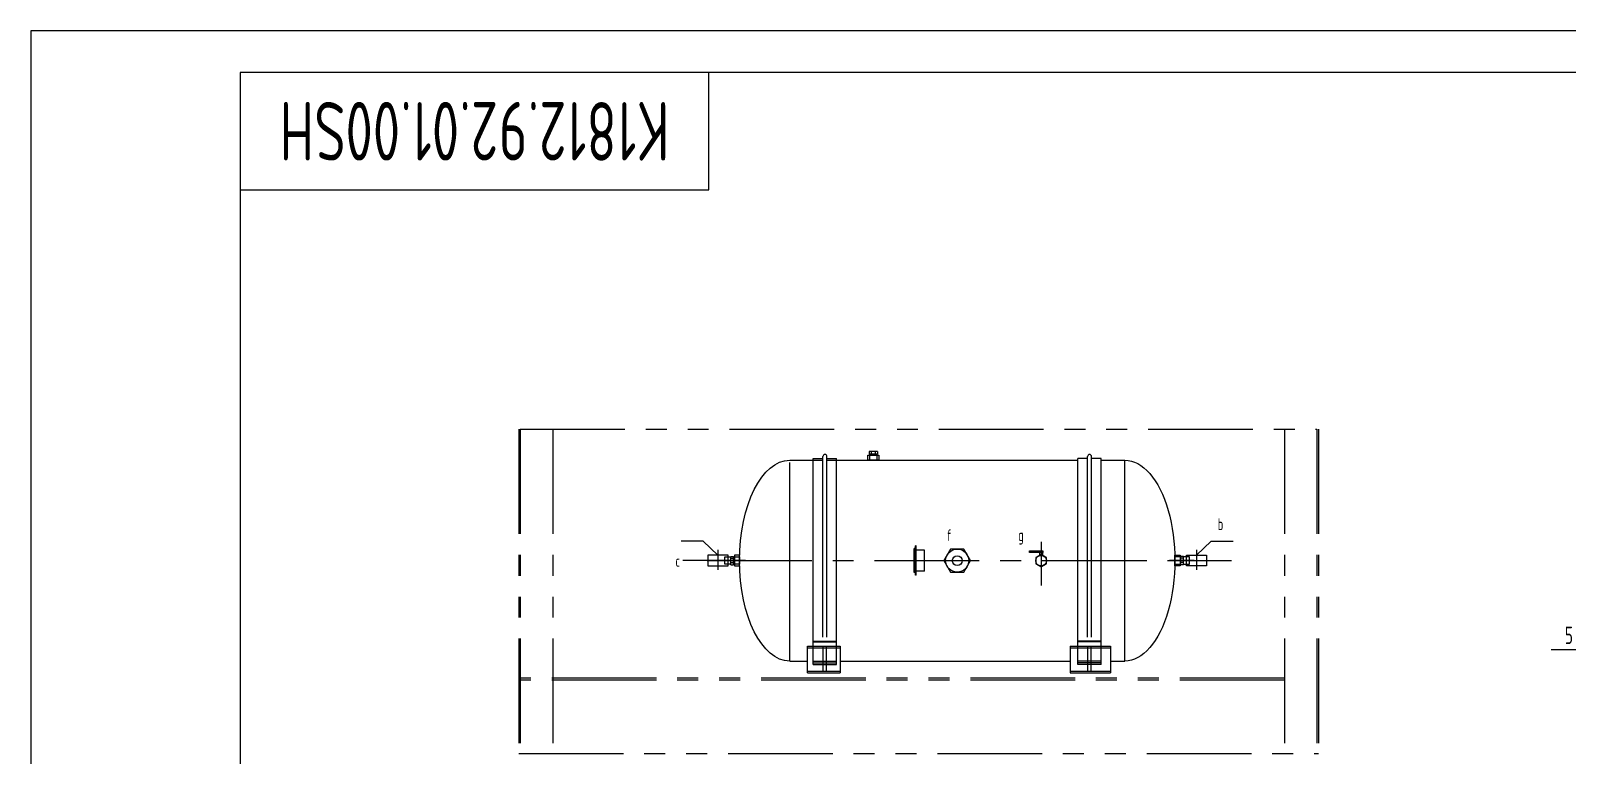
# Model space of a CAD drawing. Header units: millimetres. Extents: x 87 to 10592, y 0 to 7425.
# Drawn here: x 87 to 4675, y 5261 to 7425 of the extents above; entities that cross this region are included whole.
import ezdxf
from ezdxf.enums import TextEntityAlignment as Align

# ---------------------------------------------------------------- set-up
doc = ezdxf.new("R2010")
doc.units = ezdxf.units.MM
doc.header["$LTSCALE"] = 250
for name, pattern in [('F', [0.75, 0.5, -0.25]), ('G', [2, 1.25, -0.25, 0.25, -0.25]), ('K', [2.5, 1.25, -0.25, 0.25, -0.25, 0.25, -0.25])]:
    doc.linetypes.add(name, pattern=pattern)
for name, color, linetype in [('01', 7, 'Continuous'), ('02', 1, 'Continuous'), ('04', 2, 'F'), ('05', 4, 'G'), ('07', 6, 'K'), ('11', 3, 'Continuous'), ('13', 3, 'Continuous')]:
    doc.layers.add(name, color=color, linetype=linetype)
doc.styles.get("Standard").update_dxf_attribs({"font": 'isocp', "width": 0.707, "bigfont": 'intecad.shx'})

# ---------------------------------------------------------------- blocks, each defined once
blk = doc.blocks.new('*U110', base_point=(5214.1, 6472.2))
at = {"layer": '01'}
blk.add_line((4889.3, 6519.8), (4889.3, 6444.8), dxfattribs=at)
for points in [[(4746.8, 6519.8), (4821.8, 6444.8), (4746.8, 6444.8)], [(4746.8, 6369.8), (4821.8, 6444.8), (4746.8, 6444.8)]]:
    blk.add_lwpolyline(points, close=True, dxfattribs=at)
blk.add_solid([(4889.3, 6519.8), (4889.3, 6572.3), (4814.3, 6519.8), (4889.3, 6519.8)], dxfattribs=at)
at = {"layer": '02'}
blk.add_lwpolyline([(5214.1, 6472.2, 0, 12, 0), (5231.3, 6422.5, 12, 12, 0)], format="xyseb", dxfattribs=at)
blk.add_lwpolyline([(5231.3, 6422.5), (5256.4, 6350), (4889.3, 6444.8), (4626.8, 6444.8)], dxfattribs=at)
at = {"layer": '13', "width": 0.707}
blk.add_text('5', height=52.5, dxfattribs=at).set_placement((4667.3, 6462))
blk = doc.blocks.new('*U126', base_point=(251.96, 168.31))
at = {"layer": '01'}
for p, q in [((251.96, 168.31), (251.96, 182.31)), ((195.96, 168.31), (251.96, 168.31))]:
    blk.add_line(p, q, dxfattribs=at)
blk = doc.blocks.new('*U127')
at = {"layer": '04'}
blk.add_blockref('*U126', (0, 0), dxfattribs=at)
blk = doc.blocks.new('*U128')
at = {"layer": '01'}
for points in [[(415, 292), (25, 292)], [(25, 292), (25, 5)]]:
    blk.add_lwpolyline(points, dxfattribs=at)
at = {"layer": '02'}
for points in [[(420, 297), (0, 297)], [(0, 297), (0, 0)]]:
    blk.add_lwpolyline(points, dxfattribs=at)

msp = doc.modelspace()

# ---------------------------------------------------------------- linework, layer by layer
at = {"layer": '01', "color": 7, "linetype": 'Continuous'}
for p, q in [((2423.081, 6147.686), (2452.081, 6147.686)), ((2423.081, 5592.691), (2423.081, 6147.686)), ((2452.081, 5613.879), (2452.081, 6153.686)), ((2464.081, 5613.879), (2464.081, 6153.686)), ((2464.081, 6147.686), (2493.081, 6147.686)), ((2493.081, 5592.691), (2493.081, 6147.686)), ((2615.36, 6168.686), (2589.957, 6168.686)), ((2589.957, 6168.686), (2589.957, 6160.686)), ((2615.36, 6160.686), (2589.957, 6160.686)), ((2595.74, 6168.686), (2595.74, 6160.686)), ((2608.409, 6168.686), (2608.409, 6160.686)), ((2615.36, 6168.686), (2615.36, 6160.686)), ((3242.081, 6147.686), (3213.081, 6147.686)), ((3213.081, 5592.691), (3213.081, 6147.686)), ((3242.081, 5613.879), (3242.081, 6153.686)), ((3254.081, 5613.879), (3254.081, 6153.686)), ((3283.081, 6147.686), (3254.081, 6147.686)), ((3283.081, 5592.691), (3283.081, 6147.686)), ((2353.081, 6142.686), (2452.081, 6142.686)), ((2353.081, 5542.686), (2353.081, 6135.337)), ((2464.081, 6142.686), (3213.081, 6142.686)), ((3283.081, 6142.686), (3353.081, 6142.686)), ((3353.081, 5542.686), (3353.081, 6142.686)), ((2094.776, 5900.686), (2028.732, 5900.686)), ((2138.732, 5858.686), (2094.776, 5900.686)), ((2138.732, 5874.608), (2138.732, 5815.013)), ((2724.154, 5806.936), (2724.154, 5878.436)), ((2728.154, 5878.436), (2724.154, 5878.436)), ((2728.154, 5798.936), (2728.154, 5886.436)), ((2730.154, 5886.436), (2728.154, 5886.436)), ((2730.154, 5798.936), (2730.154, 5886.436)), ((2755.154, 5874.186), (2730.154, 5874.186)), ((2755.154, 5811.186), (2755.154, 5874.186)), ((3103.503, 5899.242), (3103.503, 5768.455)), ((3567.429, 5858.686), (3611.386, 5900.686)), ((3567.429, 5874.608), (3567.429, 5815.013)), ((3611.386, 5900.686), (3677.429, 5900.686)), ((2220.643, 5842.686), (2034.317, 5842.686)), ((2146.038, 5842.686), (2219.008, 5842.686)), ((2177.081, 5829.984), (2177.081, 5855.388)), ((2177.081, 5855.388), (2185.081, 5855.388)), ((2177.081, 5849.604), (2185.081, 5849.604)), ((2177.081, 5836.936), (2185.081, 5836.936)), ((2177.081, 5829.984), (2185.081, 5829.984)), ((2185.081, 5829.984), (2185.081, 5855.388)), ((3485.518, 5842.686), (3671.844, 5842.686)), ((3560.124, 5842.686), (3487.154, 5842.686)), ((3521.081, 5829.984), (3521.081, 5855.388)), ((3529.081, 5855.388), (3521.081, 5855.388)), ((3529.081, 5849.604), (3521.081, 5849.604)), ((3529.081, 5836.936), (3521.081, 5836.936)), ((3529.081, 5829.984), (3521.081, 5829.984)), ((3529.081, 5829.984), (3529.081, 5855.388)), ((2728.154, 5806.936), (2724.154, 5806.936)), ((2730.154, 5798.936), (2728.154, 5798.936)), ((2755.154, 5811.186), (2730.154, 5811.186)), ((2423.081, 5532.686), (2423.081, 5602.071)), ((2423.081, 5602.071), (2493.081, 5602.071)), ((2423.081, 5600.617), (2493.081, 5600.617)), ((2493.081, 5532.686), (2493.081, 5602.071)), ((3213.081, 5532.686), (3213.081, 5602.071)), ((3283.081, 5602.071), (3213.081, 5602.071)), ((3283.081, 5600.617), (3213.081, 5600.617)), ((3283.081, 5532.686), (3283.081, 5602.071)), ((2405.652, 5587.686), (2503.19, 5587.686)), ((2405.652, 5507.686), (2405.652, 5587.686)), ((2405.652, 5582.686), (2503.19, 5582.686)), ((2453.081, 5512.686), (2453.081, 5587.686)), ((2463.081, 5512.686), (2463.081, 5587.686)), ((2503.19, 5587.686), (2503.19, 5507.686)), ((3189.907, 5587.686), (3311.205, 5587.686)), ((3189.907, 5587.686), (3189.907, 5507.686)), ((3189.907, 5582.686), (3311.205, 5582.686)), ((3243.081, 5512.686), (3243.081, 5587.686)), ((3253.081, 5512.686), (3253.081, 5587.686)), ((3311.205, 5587.686), (3311.205, 5507.686)), ((2353.081, 5542.686), (2405.652, 5542.686)), ((2405.652, 5512.686), (2503.19, 5512.686)), ((2405.652, 5507.686), (2503.19, 5507.686)), ((2423.081, 5542.686), (2453.081, 5542.686)), ((2423.081, 5537.686), (2453.081, 5537.686)), ((2423.081, 5532.686), (2453.081, 5532.686)), ((2453.081, 5542.686), (2463.081, 5542.686)), ((2453.081, 5537.686), (2463.081, 5537.686)), ((2453.081, 5532.686), (2463.081, 5532.686)), ((2463.081, 5542.686), (2493.081, 5542.686)), ((2463.081, 5537.686), (2493.081, 5537.686)), ((2463.081, 5532.686), (2493.081, 5532.686)), ((2503.19, 5542.686), (3189.907, 5542.686)), ((3189.907, 5512.686), (3311.205, 5512.686)), ((3189.907, 5507.686), (3311.205, 5507.686)), ((3243.081, 5542.686), (3213.081, 5542.686)), ((3243.081, 5537.686), (3213.081, 5537.686)), ((3243.081, 5532.686), (3213.081, 5532.686)), ((3253.081, 5542.686), (3243.081, 5542.686)), ((3253.081, 5537.686), (3243.081, 5537.686)), ((3253.081, 5532.686), (3243.081, 5532.686)), ((3283.081, 5542.686), (3253.081, 5542.686)), ((3283.081, 5537.686), (3253.081, 5537.686)), ((3283.081, 5532.686), (3253.081, 5532.686)), ((3311.205, 5542.686), (3353.081, 5542.686))]:
    msp.add_line(p, q, dxfattribs=at)
for points in [[(2586.658, 6157.948), (2618.658, 6157.948), (2618.658, 6142.686), (2586.658, 6142.686)], [(2833.123, 5877.253), (2813.166, 5842.686), (2833.123, 5808.118), (2873.038, 5808.118), (2892.996, 5842.686), (2873.038, 5877.253)], [(2168.732, 5858.686), (2108.732, 5858.686), (2108.732, 5826.686), (2168.732, 5826.686)], [(2187.819, 5858.686), (2187.819, 5826.686), (2203.081, 5826.686), (2203.081, 5858.686)], [(3109.137, 5866.935), (3069.138, 5866.935), (3069.138, 5871.636), (3109.137, 5871.636)], [(3119.503, 5851.923), (3103.503, 5861.161), (3087.503, 5851.923), (3087.503, 5833.448), (3103.503, 5824.211), (3119.503, 5833.448)], [(3098.252, 5857.799), (3109.137, 5857.799), (3109.137, 5866.935), (3098.252, 5866.935)], [(3518.343, 5858.686), (3518.343, 5826.686), (3503.081, 5826.686), (3503.081, 5858.686)], [(3537.429, 5858.686), (3597.429, 5858.686), (3597.429, 5826.686), (3537.429, 5826.686)]]:
    msp.add_lwpolyline(points, close=True, dxfattribs=at)
for points in [[(2591.658, 6160.686), (2591.658, 6142.686), (2613.658, 6142.686), (2613.658, 6160.686)], [(2177.081, 5831.686), (2159.081, 5831.686), (2159.081, 5853.686), (2177.081, 5853.686)], [(2185.081, 5853.686), (2203.081, 5853.686), (2203.081, 5831.686), (2185.081, 5831.686)], [(3521.081, 5853.686), (3503.081, 5853.686), (3503.081, 5831.686), (3521.081, 5831.686)], [(3529.081, 5831.686), (3547.081, 5831.686), (3547.081, 5853.686), (3529.081, 5853.686)]]:
    msp.add_lwpolyline(points, dxfattribs=at)
for centre, radius in [((2853.081, 5842.686), 34.567), ((2853.081, 5842.686), 14.733), ((3103.503, 5842.686), 16)]:
    msp.add_circle(centre, radius, dxfattribs=at)
for centre in [(2458.081, 6153.686), (3248.081, 6153.686)]:
    msp.add_arc(centre, 6, 0, 180, dxfattribs=at)
at = {"layer": '01', "color": 7, "linetype": 'Continuous', "extrusion": (0, 0, -1)}
for centre, start_param, end_param in [((2353.081, 5842.686), 0, 3.14159265), ((3353.081, 5842.686), 3.14159265, 6.28318531)]:
    msp.add_ellipse(centre, major_axis=(0, -300), ratio=0.5, start_param=start_param, end_param=end_param, dxfattribs=at)
at = {"layer": '05', "color": 4, "linetype": 'G'}
msp.add_line((2106.336, 5842.686), (3628.781, 5842.686), dxfattribs=at)
at = {"layer": '07', "color": 6, "linetype": 'K'}
for p, q in [((1543.781, 6234.997), (1543.781, 2617.997)), ((1548.281, 6234.997), (1548.281, 2617.997)), ((1548.281, 6234.997), (3926.781, 6234.997)), ((1645.281, 6234.997), (1645.281, 2617.997)), ((3829.781, 6234.997), (3829.781, 2617.997)), ((3926.781, 6234.997), (3926.781, 2617.997)), ((3931.281, 6234.997), (3931.281, 2617.997)), ((3829.781, 5491.997), (1543.781, 5491.997)), ((3829.781, 5485.997), (1543.781, 5485.997)), ((1543.781, 5266.497), (3931.281, 5266.497))]:
    msp.add_line(p, q, dxfattribs=at)

# ---------------------------------------------------------------- block references
at = {"layer": '01', "xscale": 25, "yscale": 25, "zscale": 25}
msp.add_blockref('*U128', (86.857, 0), dxfattribs=at)
at = {"layer": '01', "xscale": 25, "yscale": 25}
msp.add_blockref('*U127', (2111.857, 6950), dxfattribs=at)
at = {"layer": '01'}
msp.add_blockref('*U110', (5214.129, 5603.712), dxfattribs=at)

# ---------------------------------------------------------------- texts
at = {"layer": '01', "color": 7, "linetype": 'Continuous', "width": 0.707}
for s, p in [('b', (3631.045, 5934.153)), ('f', (2821.805, 5901.38)), ('g', (3035.006, 5901.38)), ('c', (2011.861, 5824.342))]:
    msp.add_text(s, height=35, dxfattribs=at).set_placement(p)
at = {"layer": '11', "width": 0.695905}
msp.add_text('K1812.92.01.00SH', height=175, rotation=180, dxfattribs=at).set_placement((1993.89, 7212.5), (829.824, 7212.5), align=Align.FIT)

doc.saveas('drawing.dxf')
